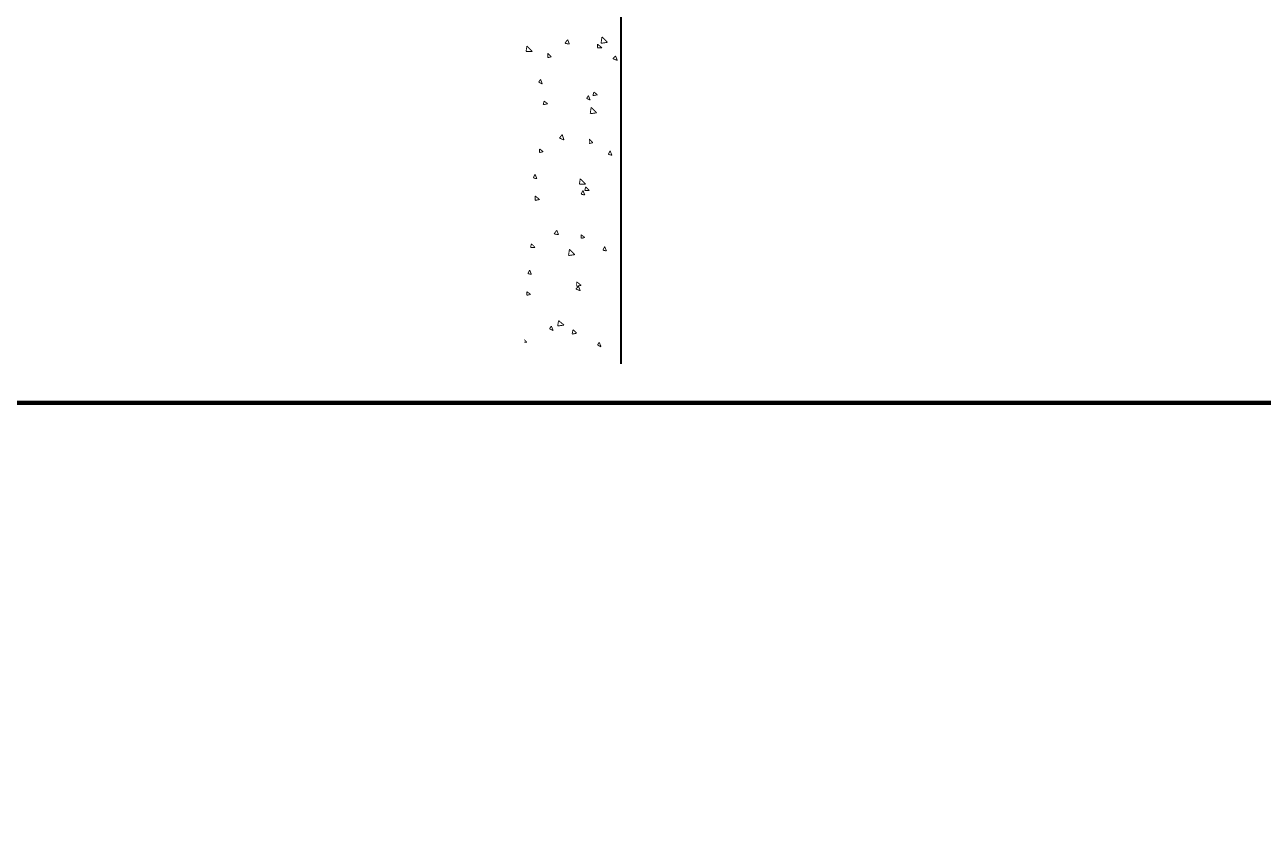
# Model space of a CAD drawing. Extents: x 0.4 to 11.2, y 0.4 to 16.
# Drawn here: x 6.307 to 8.591, y 6.726 to 8.211 of the extents above; entities that cross this region are included whole.
import ezdxf

# ---------------------------------------------------------------- set-up
doc = ezdxf.new("R2010")
doc.units = 0
doc.layers.get('0').update_dxf_attribs({"linetype": 'CONTINUOUS'})

msp = doc.modelspace()

# ---------------------------------------------------------------- linework, layer by layer
at = {"color": 0, "const_width": 0.003333}
msp.add_lwpolyline([(7.40668, 7.58501), (7.40668, 10.6883)], dxfattribs=at)
at = {"color": 3, "const_width": 0.001667}
for points in [[(7.24164, 8.20833), (7.24164, 8.20833)], [(7.24832, 8.20665), (7.24832, 8.20665)], [(7.28668, 8.20665), (7.28668, 8.20665)], [(7.28999, 8.17665), (7.28999, 8.17665)], [(7.31, 8.18332), (7.31, 8.18332)], [(7.33501, 8.17503), (7.33501, 8.17503)], [(7.23833, 8.16835), (7.23833, 8.16835)], [(7.23833, 8.155), (7.23833, 8.155)], [(7.24832, 8.16336), (7.24832, 8.16336)], [(7.28, 8.15332), (7.28, 8.15332)], [(7.29335, 8.15668), (7.29335, 8.15668)], [(7.31999, 8.17333), (7.31999, 8.17333)], [(7.31999, 8.15169), (7.31999, 8.15169)], [(7.36165, 8.15169), (7.36165, 8.15169)], [(7.37332, 8.15831), (7.37332, 8.15831)], [(7.39333, 8.16835), (7.39333, 8.16835)], [(7.24501, 8.14165), (7.24501, 8.14165)], [(7.29335, 8.14333), (7.29335, 8.14333)], [(7.29665, 8.12999), (7.29665, 8.12999)], [(7.33832, 8.14501), (7.33832, 8.14501)], [(7.38336, 8.14333), (7.38336, 8.14333)], [(7.40169, 8.15001), (7.40169, 8.15001)], [(7.30832, 8.11664), (7.30832, 8.11664)], [(7.38667, 8.11165), (7.38667, 8.11165)], [(7.24832, 8.09169), (7.24832, 8.09169)], [(7.25, 8.09668), (7.25, 8.09668)], [(7.25836, 8.08501), (7.25836, 8.08501)], [(7.28836, 8.09169), (7.28836, 8.09169)], [(7.29167, 8.09169), (7.29167, 8.09169)], [(7.33003, 8.09), (7.33003, 8.09)], [(7.33333, 8.10167), (7.33333, 8.10167)], [(7.345, 8.09831), (7.345, 8.09831)], [(7.37001, 8.09332), (7.37001, 8.09332)], [(7.37001, 8.08832), (7.37001, 8.08832)], [(7.405, 8.09668), (7.405, 8.09668)], [(7.24333, 8.07667), (7.24333, 8.07667)], [(7.30664, 8.07335), (7.30664, 8.07335)], [(7.39333, 8.06668), (7.39333, 8.06668)], [(7.26335, 8.05501), (7.26335, 8.05501)], [(7.30501, 8.05165), (7.30501, 8.05165)], [(7.30664, 8.05333), (7.30664, 8.05333)], [(7.25499, 8.03), (7.25499, 8.03)], [(7.26335, 8.02501), (7.26335, 8.02501)], [(7.28836, 8.02669), (7.28836, 8.02669)], [(7.29665, 8.02832), (7.29665, 8.02832)], [(7.31, 8.02165), (7.31, 8.02165)], [(7.33664, 8.02832), (7.33664, 8.02832)], [(7.345, 8.03), (7.345, 8.03)], [(7.35499, 8.02165), (7.35499, 8.02165)], [(7.36833, 8.02832), (7.36833, 8.02832)], [(7.37831, 8.02669), (7.37831, 8.02669)], [(7.24001, 8.01167), (7.24001, 8.01167)], [(7.26833, 8.00836), (7.26833, 8.00836)], [(7.31836, 8.00168), (7.31836, 8.00168)], [(7.30165, 7.98665), (7.30165, 7.98665)], [(7.31668, 7.97667), (7.31668, 7.97667)], [(7.35835, 7.99001), (7.35835, 7.99001)], [(7.40332, 7.98833), (7.40332, 7.98833)], [(7.22999, 7.96332), (7.22999, 7.96332)], [(7.26497, 7.96669), (7.26497, 7.96669)], [(7.27501, 7.95503), (7.27501, 7.95503)], [(7.285, 7.96001), (7.285, 7.96001)], [(7.30501, 7.965), (7.30501, 7.965)], [(7.34668, 7.96332), (7.34668, 7.96332)], [(7.35667, 7.95833), (7.35667, 7.95833)], [(7.36501, 7.96332), (7.36501, 7.96332)], [(7.38667, 7.96332), (7.38667, 7.96332)], [(7.23503, 7.93332), (7.23503, 7.93332)], [(7.23665, 7.94499), (7.23665, 7.94499)], [(7.27832, 7.93164), (7.27832, 7.93164)], [(7.33003, 7.93001), (7.33003, 7.93001)], [(7.36501, 7.94336), (7.36501, 7.94336)], [(7.23335, 7.905), (7.23335, 7.905)], [(7.27333, 7.90332), (7.27333, 7.90332)], [(7.28331, 7.90001), (7.28331, 7.90001)], [(7.30003, 7.92165), (7.30003, 7.92165)], [(7.31332, 7.90332), (7.31332, 7.90332)], [(7.35499, 7.90169), (7.35499, 7.90169)], [(7.39501, 7.90001), (7.39501, 7.90001)], [(7.23503, 7.87999), (7.23503, 7.87999)], [(7.24001, 7.88667), (7.24001, 7.88667)], [(7.28331, 7.89501), (7.28331, 7.89501)], [(7.28836, 7.88336), (7.28836, 7.88336)], [(7.32667, 7.89833), (7.32667, 7.89833)], [(7.36165, 7.89665), (7.36165, 7.89665)], [(7.37001, 7.88835), (7.37001, 7.88835)], [(7.29665, 7.85499), (7.29665, 7.85499)], [(7.33165, 7.86833), (7.33165, 7.86833)], [(7.34332, 7.85835), (7.34332, 7.85835)], [(7.375, 7.86664), (7.375, 7.86664)], [(7.24001, 7.84332), (7.24001, 7.84332)], [(7.28168, 7.84169), (7.28168, 7.84169)], [(7.28836, 7.85335), (7.28836, 7.85335)], [(7.32167, 7.84), (7.32167, 7.84)], [(7.36003, 7.83165), (7.36003, 7.83165)], [(7.36333, 7.84), (7.36333, 7.84)], [(7.37999, 7.83664), (7.37999, 7.83664)], [(7.40332, 7.83832), (7.40332, 7.83832)], [(7.23167, 7.815), (7.23167, 7.815)], [(7.25168, 7.80832), (7.25168, 7.80832)], [(7.28, 7.83003), (7.28, 7.83003)], [(7.30003, 7.81168), (7.30003, 7.81168)], [(7.33664, 7.82167), (7.33664, 7.82167)], [(7.38167, 7.81668), (7.38167, 7.81668)], [(7.29335, 7.78999), (7.29335, 7.78999)], [(7.35499, 7.78668), (7.35499, 7.78668)], [(7.38499, 7.78999), (7.38499, 7.78999)], [(7.25, 7.78), (7.25, 7.78)], [(7.25499, 7.77832), (7.25499, 7.77832)], [(7.27669, 7.76497), (7.27669, 7.76497)], [(7.28999, 7.77832), (7.28999, 7.77832)], [(7.29833, 7.77669), (7.29833, 7.77669)], [(7.33165, 7.77669), (7.33165, 7.77669)], [(7.35667, 7.76665), (7.35667, 7.76665)], [(7.37169, 7.77501), (7.37169, 7.77501)], [(7.405, 7.78168), (7.405, 7.78168)], [(7.22835, 7.75), (7.22835, 7.75)], [(7.23833, 7.74501), (7.23833, 7.74501)], [(7.30333, 7.74669), (7.30333, 7.74669)], [(7.31168, 7.74001), (7.31168, 7.74001)], [(7.34668, 7.74501), (7.34668, 7.74501)], [(7.39333, 7.74501), (7.39333, 7.74501)], [(7.26167, 7.73167), (7.26167, 7.73167)], [(7.29167, 7.72499), (7.29167, 7.72499)], [(7.25836, 7.71669), (7.25836, 7.71669)], [(7.27501, 7.69997), (7.27501, 7.69997)], [(7.29833, 7.71669), (7.29833, 7.71669)], [(7.31, 7.69997), (7.31, 7.69997)], [(7.34, 7.715), (7.34, 7.715)], [(7.35167, 7.71332), (7.35167, 7.71332)], [(7.35335, 7.70167), (7.35335, 7.70167)], [(7.36664, 7.715), (7.36664, 7.715)], [(7.37999, 7.71332), (7.37999, 7.71332)], [(7.39501, 7.71164), (7.39501, 7.71164)], [(7.40169, 7.71669), (7.40169, 7.71669)], [(7.25168, 7.67333), (7.25168, 7.67333)], [(7.40001, 7.68164), (7.40001, 7.68164)], [(7.40668, 7.67333), (7.40668, 7.67333)], [(7.26665, 7.655), (7.26665, 7.655)], [(7.27165, 7.655), (7.27165, 7.655)], [(7.28836, 7.66), (7.28836, 7.66)], [(7.30664, 7.65332), (7.30664, 7.65332)], [(7.32497, 7.66835), (7.32497, 7.66835)], [(7.34831, 7.65332), (7.34831, 7.65332)], [(7.35835, 7.66667), (7.35835, 7.66667)], [(7.38835, 7.65169), (7.38835, 7.65169)], [(7.40001, 7.65169), (7.40001, 7.65169)], [(7.27165, 7.63336), (7.27165, 7.63336)], [(7.35167, 7.63667), (7.35167, 7.63667)], [(7.37999, 7.64333), (7.37999, 7.64333)], [(7.40668, 7.63499), (7.40668, 7.63499)], [(7.23335, 7.61003), (7.23335, 7.61003)], [(7.27501, 7.62332), (7.27501, 7.62332)], [(7.31999, 7.62169), (7.31999, 7.62169)], [(7.26335, 7.60167), (7.26335, 7.60167)]]:
    msp.add_lwpolyline(points, close=True, dxfattribs=at)
for points in [[(7.30832, 8.18332), (7.30333, 8.17665)], [(7.30333, 8.17665), (7.31168, 8.17503)], [(7.30832, 8.18332), (7.31168, 8.17503)], [(7.36333, 8.17503), (7.37169, 8.16835)], [(7.36333, 8.17503), (7.36333, 8.16835)], [(7.37169, 8.18832), (7.37001, 8.17665)], [(7.37001, 8.17665), (7.38167, 8.17833)], [(7.37169, 8.18832), (7.38167, 8.17833)], [(7.23335, 8.17165), (7.23167, 8.16168)], [(7.23167, 8.16168), (7.24333, 8.16168)], [(7.23335, 8.17165), (7.24333, 8.16168)], [(7.27165, 8.15831), (7.27832, 8.15169)], [(7.27165, 8.15831), (7.27165, 8.15001)], [(7.27165, 8.15001), (7.27832, 8.15169)], [(7.36333, 8.16835), (7.37169, 8.16835)], [(7.39665, 8.15332), (7.39165, 8.14833)], [(7.39665, 8.15332), (7.40001, 8.14501)], [(7.39165, 8.14833), (7.40001, 8.14501)], [(7.25836, 8.11003), (7.25499, 8.10499)], [(7.25836, 8.11003), (7.26167, 8.10167)], [(7.25499, 8.10499), (7.26167, 8.10167)], [(7.35667, 8.08664), (7.35499, 8.08003)], [(7.35667, 8.08664), (7.36333, 8.08165)], [(7.26497, 8.06999), (7.26335, 8.06332)], [(7.26335, 8.06332), (7.27165, 8.065)], [(7.26497, 8.06999), (7.27165, 8.065)], [(7.34668, 8.08003), (7.34332, 8.07497)], [(7.34332, 8.07497), (7.34999, 8.07167)], [(7.34668, 8.08003), (7.34999, 8.07167)], [(7.35499, 8.08003), (7.36333, 8.08165)], [(7.35167, 8.05832), (7.34999, 8.04665)], [(7.34999, 8.04665), (7.36165, 8.04833)], [(7.35167, 8.05832), (7.36165, 8.04833)], [(7.29833, 8.00836), (7.29335, 8.00168)], [(7.29335, 8.00168), (7.30165, 7.99832)], [(7.29833, 8.00836), (7.30165, 7.99832)], [(7.34831, 8), (7.35499, 7.99333)], [(7.34831, 8), (7.34831, 7.99164)], [(7.34831, 7.99164), (7.35499, 7.99333)], [(7.25667, 7.98167), (7.26335, 7.97667)], [(7.25667, 7.98167), (7.25667, 7.97499)], [(7.25667, 7.97499), (7.26335, 7.97667)], [(7.38667, 7.97835), (7.38336, 7.97168)], [(7.38336, 7.97168), (7.38997, 7.97)], [(7.38667, 7.97835), (7.38997, 7.97)], [(7.24832, 7.935), (7.24501, 7.92833)], [(7.24501, 7.92833), (7.25168, 7.92665)], [(7.24832, 7.935), (7.25168, 7.92665)], [(7.33165, 7.92665), (7.33003, 7.91667)], [(7.33165, 7.92665), (7.34169, 7.91667)], [(7.33003, 7.91667), (7.34169, 7.91667)], [(7.33664, 7.905), (7.33333, 7.89833)], [(7.33664, 7.905), (7.34, 7.89665)], [(7.34169, 7.91168), (7.34, 7.905)], [(7.34, 7.905), (7.34831, 7.905)], [(7.34169, 7.91168), (7.34831, 7.905)], [(7.24832, 7.89501), (7.25667, 7.88835)], [(7.24832, 7.89501), (7.24832, 7.88667)], [(7.24832, 7.88667), (7.25667, 7.88835)], [(7.33333, 7.89833), (7.34, 7.89665)], [(7.28836, 7.83165), (7.28331, 7.82497)], [(7.28836, 7.83165), (7.29167, 7.82335)], [(7.28331, 7.82497), (7.29167, 7.82335)], [(7.33333, 7.82335), (7.34, 7.81836)], [(7.33333, 7.82335), (7.33333, 7.81668)], [(7.33333, 7.81668), (7.34, 7.81836)], [(7.24164, 7.80664), (7.24001, 7.80003)], [(7.24001, 7.80003), (7.24832, 7.80003)], [(7.24164, 7.80664), (7.24832, 7.80003)], [(7.31168, 7.79665), (7.31, 7.785)], [(7.31, 7.785), (7.32167, 7.78668)], [(7.31168, 7.79665), (7.32167, 7.78668)], [(7.37668, 7.80165), (7.37332, 7.79497)], [(7.37332, 7.79497), (7.37999, 7.79335)], [(7.37668, 7.80165), (7.37999, 7.79335)], [(7.23833, 7.75836), (7.23503, 7.75168)], [(7.23503, 7.75168), (7.24164, 7.75)], [(7.23833, 7.75836), (7.24164, 7.75)], [(7.23335, 7.71832), (7.24001, 7.71332)], [(7.23335, 7.71832), (7.23335, 7.71164)], [(7.32835, 7.72835), (7.32335, 7.72331)], [(7.32335, 7.72331), (7.33165, 7.72)], [(7.32497, 7.73665), (7.33333, 7.72999)], [(7.32497, 7.73665), (7.32497, 7.72835)], [(7.32497, 7.72835), (7.33333, 7.72999)], [(7.32835, 7.72835), (7.33165, 7.72)], [(7.23335, 7.71164), (7.24001, 7.71332)], [(7.27832, 7.655), (7.27501, 7.65001)], [(7.27501, 7.65001), (7.28168, 7.64665)], [(7.27832, 7.655), (7.28168, 7.64665)], [(7.29167, 7.66499), (7.28999, 7.655)], [(7.28999, 7.655), (7.30165, 7.65668)], [(7.29167, 7.66499), (7.30165, 7.65668)], [(7.22835, 7.62999), (7.23335, 7.625)], [(7.31836, 7.64833), (7.31668, 7.63997)], [(7.31668, 7.63997), (7.32497, 7.64165)], [(7.31836, 7.64833), (7.32497, 7.64165)], [(7.22835, 7.625), (7.23335, 7.625)], [(7.36664, 7.625), (7.36333, 7.62001)], [(7.36333, 7.62001), (7.37001, 7.61664)], [(7.36664, 7.625), (7.37001, 7.61664)]]:
    msp.add_lwpolyline(points, dxfattribs=at)
at = {"color": 0, "const_width": 0.008333}
msp.add_lwpolyline([(5.54335, 7.51335), (10.43, 7.51335), (10.43, 5.32667), (5.54335, 5.32667), (5.54335, 7.51335)], close=True, dxfattribs=at)

doc.saveas('drawing.dxf')
